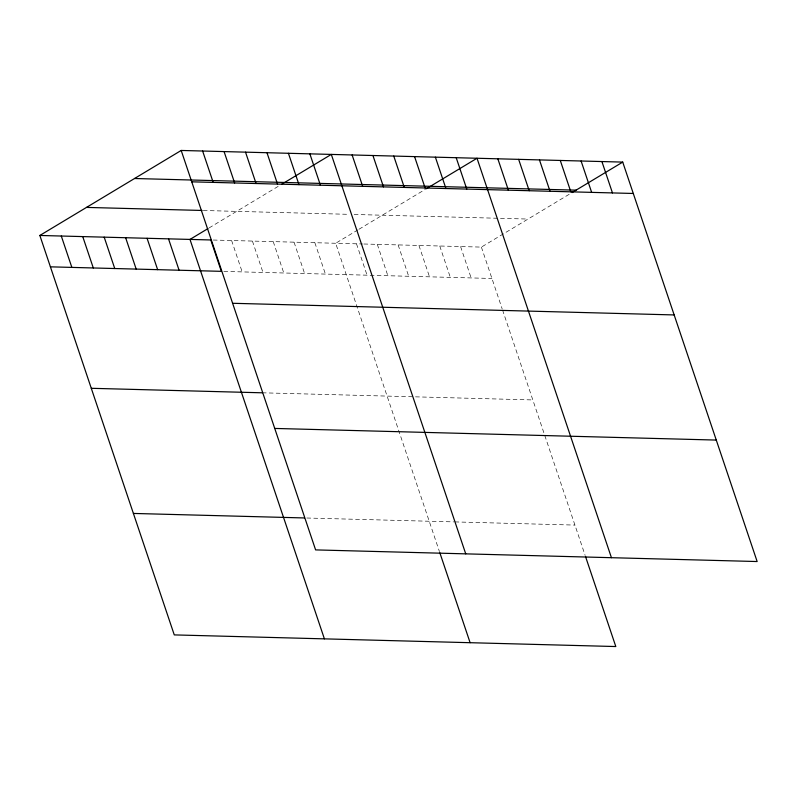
<?xml version="1.0" encoding="UTF-8"?>
<svg xmlns="http://www.w3.org/2000/svg" width="797" height="797" viewBox="0 0 797 797"><rect width="100%" height="100%" fill="white"/><g stroke="black" fill="none" stroke-linecap="round" stroke-linejoin="round"><path stroke-width="0.6" stroke-dasharray="3.98 2.99" d="M209.053 227.942L279.667 185.482M357.943 229.875L335.676 243.264L439.446 551.604M358.999 229.237L425.369 189.317M363.84 244.002L481.388 247.1L571.08 193.163M203.255 210.488L349.265 214.343M354.157 214.473L528.032 219.055M213.237 240.036L362.615 243.972M223.798 271.408L491.948 278.472M262.223 392.801L532.824 399.935M306.785 518.01L453.722 521.886M454.948 521.915L574.936 525.084M481.388 247.1L502.16 308.837M502.558 310.003L585.157 555.449M460.576 246.552L471.127 277.924M439.755 246.004L450.315 277.376M418.943 245.456L429.503 276.828M398.131 244.908L408.682 276.28M377.31 244.36L387.87 275.732M356.498 243.812L367.058 275.184M314.865 242.716L325.425 274.088M294.053 242.168L304.603 273.54M273.232 241.611L283.792 272.982M252.42 241.063L262.98 272.435M231.608 240.515L242.158 271.887"/><path stroke-width="1.2" d="M585.546 556.615L615.812 646.546L174.274 634.9L39.85 235.464L181.188 150.454L622.726 162.1L757.15 561.536L315.612 549.9L181.188 150.454M207.997 228.58L189.975 239.419L324.399 638.855M281.66 184.276L331.313 154.419L465.737 553.855M426.375 188.72L477.014 158.254L611.438 557.701M572.077 192.555L622.726 162.1M134.544 178.508L576.082 190.154M191.748 181.826L633.286 193.472M86.494 207.409L202.059 210.458M39.85 235.464L210.787 239.967L221.347 271.339L50.41 266.836M232.624 303.288L674.162 314.935M91.286 388.298L262.223 392.801M274.736 428.437L716.274 440.074M133.398 513.437L304.334 517.95M601.904 161.552L612.465 192.924M581.093 161.004L591.653 192.376M560.281 160.456L570.831 191.828M539.459 159.908L550.02 191.28M518.648 159.35L529.208 190.722M497.836 158.802L508.386 190.174M456.203 157.706L466.763 189.078M435.381 157.158L445.941 188.53M414.57 156.61L425.13 187.982M393.758 156.063L404.308 187.434M372.936 155.515L383.496 186.887M352.125 154.967L362.685 186.339M309.864 153.851L320.424 185.223M439.844 552.769L470.11 642.701M288.414 153.283L298.975 184.655M266.975 152.715L277.525 184.087M245.526 152.157L256.086 183.529M224.077 151.589L234.637 182.961M202.627 151.022L213.188 182.393M168.526 238.851L179.086 270.223M147.076 238.293L157.637 269.665M125.637 237.725L136.187 269.097M104.188 237.157L114.748 268.529M82.739 236.589L93.299 267.961M61.299 236.032L71.85 267.403"/></g></svg>
